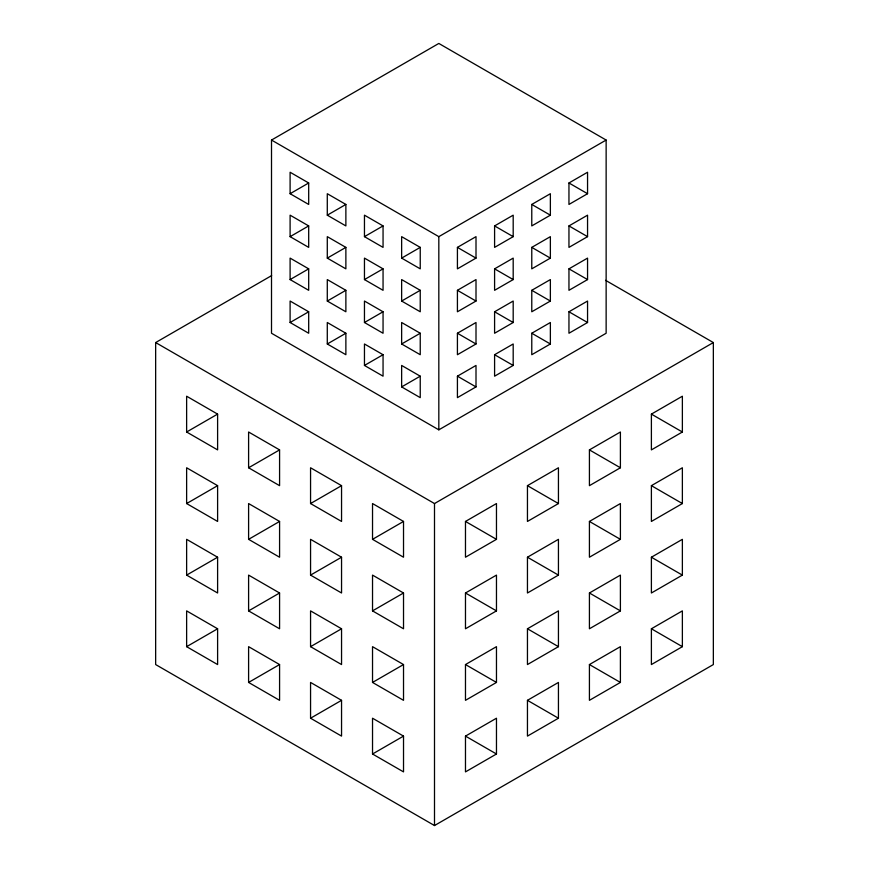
<?xml version="1.0" encoding="UTF-8"?>
<svg xmlns="http://www.w3.org/2000/svg" width="869" height="869" viewBox="0 0 869 869"><rect width="100%" height="100%" fill="white"/><g stroke="black" fill="none" stroke-linecap="round" stroke-linejoin="round"><path stroke-width="1.3" d="M271.508 140.05L438.823 43.45L606.138 140.05L606.138 333.251L438.823 429.84L271.508 333.251L271.508 140.05L438.823 236.65L606.138 140.05M290.105 193.711L308.691 182.979L308.691 204.443L290.105 193.711L290.105 172.247L308.691 182.979M290.105 236.65L308.691 225.918L308.691 247.383L290.105 236.65L290.105 215.175L308.691 225.918M327.287 215.175L345.873 204.443L345.873 225.918L327.287 215.175L327.287 193.711L345.873 204.443M605.563 280.318L713.351 342.56L713.351 664.557L434.5 825.55L155.649 664.557L155.649 342.56L271.639 275.592M290.105 279.579L308.691 268.847L308.691 290.311L290.105 279.579L290.105 258.115L308.691 268.847M327.287 258.115L345.873 247.383L345.873 268.847L327.287 258.115L327.287 236.65L345.873 247.383M364.459 236.65L383.055 225.918L383.055 247.383L364.459 236.65L364.459 215.175L383.055 225.918M290.105 322.508L308.691 311.775L308.691 333.251L290.105 322.508L290.105 301.043L308.691 311.775M327.287 301.043L345.873 290.311L345.873 311.775L327.287 301.043L327.287 279.579L345.873 290.311M364.459 279.579L383.055 268.847L383.055 290.311L364.459 279.579L364.459 258.115L383.055 268.847M401.641 258.115L420.238 247.383L420.238 268.847L401.641 258.115L401.641 236.65L420.238 247.383M457.42 247.383L476.006 236.65L476.006 258.115L457.42 268.847L457.42 247.383L476.006 258.115M494.591 225.918L513.188 215.175L513.188 236.65L494.591 247.383L494.591 225.918L513.188 236.65M531.774 204.443L550.37 193.711L550.37 215.175L531.774 225.918L531.774 204.443L550.37 215.175M568.956 182.979L587.553 172.247L587.553 193.711L568.956 204.443L568.956 182.979L587.553 193.711M327.287 343.983L345.873 333.251L345.873 354.715L327.287 343.983L327.287 322.508L345.873 333.251M364.459 322.508L383.055 311.775L383.055 333.251L364.459 322.508L364.459 301.043L383.055 311.775M401.641 301.043L420.238 290.311L420.238 311.775L401.641 301.043L401.641 279.579L420.238 290.311M186.629 432.002L217.608 414.111L217.608 449.892L186.629 432.002L186.629 396.221L217.608 414.111M457.42 290.311L476.006 279.579L476.006 301.043L457.42 311.775L457.42 290.311L476.006 301.043M494.591 268.847L513.188 258.115L513.188 279.579L494.591 290.311L494.591 268.847L513.188 279.579M531.774 247.383L550.37 236.65L550.37 258.115L531.774 268.847L531.774 247.383L550.37 258.115M568.956 225.918L587.553 215.175L587.553 236.65L568.956 247.383L568.956 225.918L587.553 236.65M364.459 365.447L383.055 354.715L383.055 376.179L364.459 365.447L364.459 343.983L383.055 354.715M401.641 343.983L420.238 333.251L420.238 354.715L401.641 343.983L401.641 322.508L420.238 333.24M457.42 333.24L476.006 322.508L476.006 343.983L457.42 354.715L457.42 333.24L476.006 343.983M494.591 311.775L513.188 301.043L513.188 322.508L494.591 333.251L494.591 311.775L513.188 322.508M531.774 290.311L550.37 279.579L550.37 301.043L531.774 311.775L531.774 290.311L550.37 301.043M568.956 268.847L587.553 258.115L587.553 279.579L568.956 290.311L568.956 268.847L587.553 279.579M186.629 503.553L217.608 485.662L217.608 521.443L186.629 503.553L186.629 467.772L217.608 485.662M248.599 467.772L279.579 449.892L279.579 485.662L248.599 467.772L248.599 432.002L279.579 449.892M401.641 386.911L420.238 376.179L420.238 397.644L401.641 386.911L401.641 365.447L420.238 376.179M457.42 376.179L476.006 365.447L476.006 386.911L457.42 397.644L457.42 376.179L476.006 386.911M494.591 354.715L513.188 343.983L513.188 365.447L494.591 376.179L494.591 354.715L513.188 365.447M531.774 333.251L550.37 322.508L550.37 343.983L531.774 354.715L531.774 333.251L550.37 343.983M568.956 311.775L587.553 301.043L587.553 322.508L568.956 333.251L568.956 311.775L587.553 322.508M186.629 575.104L217.608 557.225L217.608 592.995L186.629 575.104L186.629 539.334L217.608 557.225M248.599 539.334L279.579 521.443L279.579 557.225L248.599 539.334L248.599 503.553L279.579 521.443M310.559 503.553L341.55 485.662L341.55 521.443L310.559 503.553L310.559 467.772L341.55 485.662M186.629 646.666L217.608 628.776L217.608 664.557L186.629 646.666L186.629 610.885L217.608 628.776M248.599 610.885L279.579 592.995L279.579 628.776L248.599 610.885L248.599 575.104L279.579 592.995M310.559 575.104L341.55 557.225L341.55 592.995L310.559 575.104L310.559 539.334L341.55 557.225M372.529 539.334L403.52 521.443L403.52 557.214L372.529 539.334L372.529 503.553L403.52 521.443M155.649 342.56L434.5 503.553L713.351 342.56M465.48 521.443L496.471 503.553L496.471 539.334L465.48 557.214L465.48 521.443L496.471 539.334M527.45 485.662L558.441 467.772L558.441 503.553L527.45 521.443L527.45 485.662L558.441 503.553M589.421 449.892L620.401 432.002L620.401 467.772L589.421 485.662L589.421 449.892L620.401 467.772M651.392 414.111L682.371 396.221L682.371 432.002L651.392 449.892L651.392 414.111L682.371 432.002M248.599 682.437L279.579 664.557L279.579 700.327L248.599 682.437L248.599 646.666L279.579 664.557M310.559 646.666L341.55 628.776L341.55 664.557L310.559 646.666L310.559 610.885L341.55 628.776M372.529 610.885L403.52 592.995L403.52 628.776L372.529 610.885L372.529 575.104L403.52 592.995M465.48 592.995L496.471 575.104L496.471 610.885L465.48 628.776L465.48 592.995L496.471 610.885M527.45 557.225L558.441 539.334L558.441 575.104L527.45 592.995L527.45 557.225L558.441 575.104M589.421 521.443L620.401 503.553L620.401 539.334L589.421 557.225L589.421 521.443L620.401 539.334M651.392 485.662L682.371 467.772L682.371 503.553L651.392 521.443L651.392 485.662L682.371 503.553M310.559 718.218L341.55 700.327L341.55 736.108L310.559 718.218L310.559 682.437L341.55 700.327M372.529 682.437L403.52 664.557L403.52 700.327L372.529 682.437L372.529 646.666L403.52 664.557M465.48 664.557L496.471 646.666L496.471 682.437L465.48 700.327L465.48 664.557L496.471 682.437M527.45 628.776L558.441 610.885L558.441 646.666L527.45 664.557L527.45 628.776L558.441 646.666M589.421 592.995L620.401 575.104L620.401 610.885L589.421 628.776L589.421 592.995L620.401 610.885M651.392 557.225L682.371 539.334L682.371 575.104L651.392 592.995L651.392 557.225L682.371 575.104M372.529 753.999L403.52 736.108L403.52 771.889L372.529 753.999L372.529 718.218L403.52 736.108M465.48 736.108L496.471 718.218L496.471 753.999L465.48 771.889L465.48 736.108L496.471 753.999M527.45 700.327L558.441 682.437L558.441 718.218L527.45 736.108L527.45 700.327L558.441 718.218M589.421 664.557L620.401 646.666L620.401 682.437L589.421 700.327L589.421 664.557L620.401 682.437M651.392 628.776L682.371 610.885L682.371 646.666L651.392 664.557L651.392 628.776L682.371 646.666M438.823 236.65L438.823 429.84M434.5 503.553L434.5 825.55"/></g></svg>
